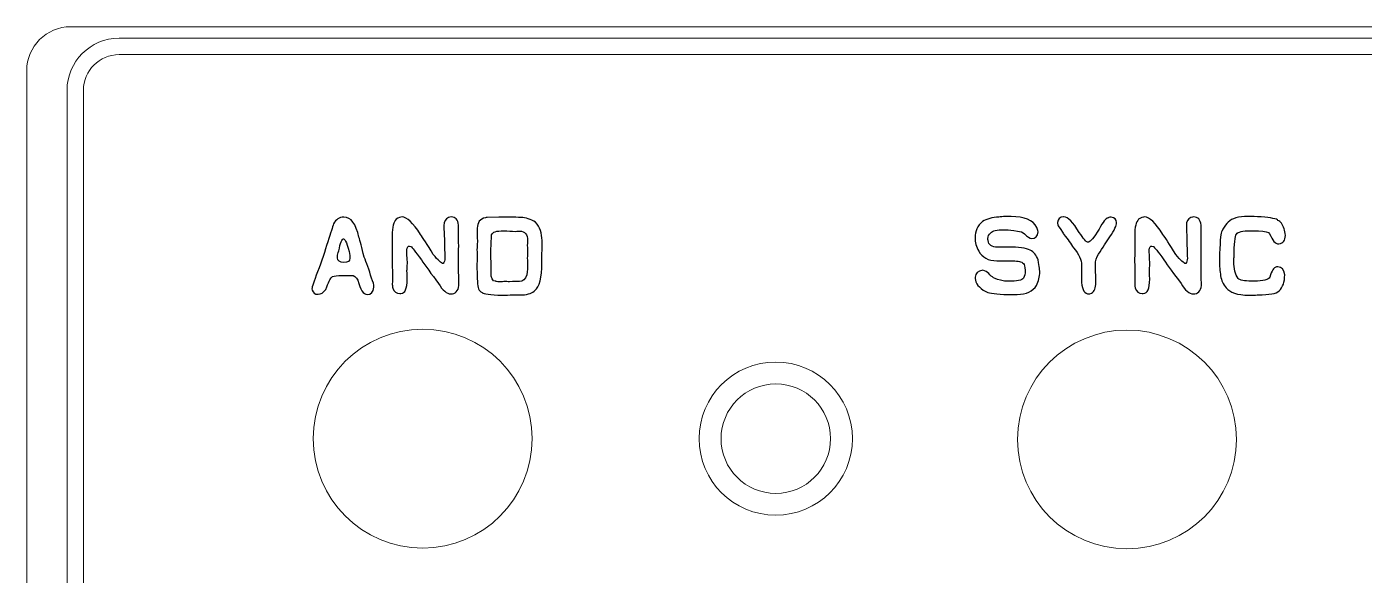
# Model space of a CAD drawing. Header units: centimetres. Extents: x -13.1 to 12.9, y -13 to 13.
# Drawn here: x -13.05 to -6.94, y 10.47 to 12.98 of the extents above; entities that cross this region are included whole.
import ezdxf

# ---------------------------------------------------------------- set-up
doc = ezdxf.new("R2010")
doc.units = ezdxf.units.CM
doc.header["$MEASUREMENT"] = 0
doc.layers.add('Layer 1', color=7, linetype='Continuous')

msp = doc.modelspace()

# ---------------------------------------------------------------- linework, layer by layer
at = {"layer": 'Layer 1', "color": 114, "lineweight": 20}
msp.add_ellipse((-9.62854, 11.09713), major_axis=(0, 0.35), ratio=1, dxfattribs=at)
at = {"layer": 'Layer 1', "color": 242, "lineweight": 20}
msp.add_ellipse((-9.62854, 11.09713), major_axis=(0, 0.25), ratio=1, dxfattribs=at)
at = {"layer": 'Layer 1', "color": 250, "lineweight": 9}
msp.add_open_spline([(-12.85, 12.98), (-12.85, 12.98), (12.75, 12.98), (12.75, 12.98), (12.75, 12.98), (12.86, 12.98), (12.95, 12.88999), (12.95, 12.78), (12.95, 12.78), (12.95, 12.78), (12.95, -12.82), (12.95, -12.82), (12.95, -12.82), (12.95, -12.93001), (12.86, -13.02), (12.75, -13.02), (12.75, -13.02), (12.75, -13.02), (-12.85, -13.02), (-12.85, -13.02), (-12.85, -13.02), (-12.96, -13.02), (-13.05, -12.93001), (-13.05, -12.82), (-13.05, -12.82), (-13.05, -12.82), (-13.05, 12.78), (-13.05, 12.78), (-13.05, 12.78), (-13.05, 12.88999), (-12.96, 12.98), (-12.85, 12.98)], degree=3, knots=[0, 0, 0, 0, 0.1111111, 0.1111111, 0.1111111, 0.1111111, 0.2222222, 0.2222222, 0.2222222, 0.2222222, 0.3333333, 0.3333333, 0.3333333, 0.3333333, 0.4444444, 0.4444444, 0.4444444, 0.4444444, 0.5555556, 0.5555556, 0.5555556, 0.5555556, 0.6666667, 0.6666667, 0.6666667, 0.6666667, 0.7777778, 0.7777778, 0.7777778, 0.7777778, 1, 1, 1, 1], dxfattribs=at)
at = {"layer": 'Layer 1', "color": 177, "lineweight": 9}
for points in [[(-12.6284, 12.92752), (-12.6284, 12.92752), (-6.6284, 12.92752), (-6.6284, 12.92752), (-6.6284, 12.92752), (-6.56306, 12.92752), (-6.50366, 12.9008), (-6.46064, 12.85778), (-6.46064, 12.85778), (-6.41762, 12.81476), (-6.3909, 12.75536), (-6.3909, 12.69002), (-6.3909, 12.69002), (-6.3909, 12.69002), (-6.3909, 6.89002), (-6.3909, 6.89002), (-6.3909, 6.89002), (-6.3909, 6.82468), (-6.41762, 6.76528), (-6.46064, 6.72226), (-6.46064, 6.72226), (-6.50366, 6.67924), (-6.56306, 6.65252), (-6.6284, 6.65252), (-6.6284, 6.65252), (-6.6284, 6.65252), (-12.8659, 6.65252), (-12.8659, 6.65252), (-12.8659, 6.65252), (-12.8659, 6.65252), (-12.8659, 12.69002), (-12.8659, 12.69002), (-12.8659, 12.69002), (-12.8659, 12.75536), (-12.83918, 12.81476), (-12.79616, 12.85778), (-12.79616, 12.85778), (-12.75314, 12.9008), (-12.69374, 12.92752), (-12.6284, 12.92752)], [(-6.6284, 12.85252), (-6.6284, 12.85252), (-12.6284, 12.85252), (-12.6284, 12.85252), (-12.6284, 12.85252), (-12.67305, 12.85252), (-12.71368, 12.83422), (-12.74314, 12.80476), (-12.74314, 12.80476), (-12.7726, 12.7753), (-12.7909, 12.73467), (-12.7909, 12.69002), (-12.7909, 12.69002), (-12.7909, 12.69002), (-12.7909, 6.72752), (-12.7909, 6.72752), (-12.7909, 6.72752), (-12.7909, 6.72752), (-6.6284, 6.72752), (-6.6284, 6.72752), (-6.6284, 6.72752), (-6.58375, 6.72752), (-6.54312, 6.74582), (-6.51366, 6.77528), (-6.51366, 6.77528), (-6.4842, 6.80474), (-6.4659, 6.84537), (-6.4659, 6.89002), (-6.4659, 6.89002), (-6.4659, 6.89002), (-6.4659, 12.69002), (-6.4659, 12.69002), (-6.4659, 12.69002), (-6.4659, 12.73467), (-6.4842, 12.7753), (-6.51366, 12.80476), (-6.51366, 12.80476), (-6.54312, 12.83422), (-6.58375, 12.85252), (-6.6284, 12.85252)]]:
    msp.add_open_spline(points, degree=3, knots=[0, 0, 0, 0, 0.0909091, 0.0909091, 0.0909091, 0.0909091, 0.1818182, 0.1818182, 0.1818182, 0.1818182, 0.2727273, 0.2727273, 0.2727273, 0.2727273, 0.3636364, 0.3636364, 0.3636364, 0.3636364, 0.4545455, 0.4545455, 0.4545455, 0.4545455, 0.5454545, 0.5454545, 0.5454545, 0.5454545, 0.6363636, 0.6363636, 0.6363636, 0.6363636, 0.7272727, 0.7272727, 0.7272727, 0.7272727, 0.8181818, 0.8181818, 0.8181818, 0.8181818, 1, 1, 1, 1], dxfattribs=at)
at = {"layer": 'Layer 1', "color": 177}
for points, knots in [([(-11.60273, 12.1098), (-11.60273, 12.1098), (-11.6016, 12.1098), (-11.6016, 12.1098), (-11.6016, 12.1098), (-11.56868, 12.1098), (-11.54582, 12.07922), (-11.53302, 12.01808), (-11.53302, 12.01808), (-11.5271, 12.00171), (-11.5191, 11.97151), (-11.50903, 11.92739), (-11.50903, 11.92739), (-11.49765, 11.90199), (-11.48627, 11.86982), (-11.47507, 11.83068), (-11.47507, 11.83068), (-11.46774, 11.81394), (-11.46407, 11.8003), (-11.46407, 11.78986), (-11.46407, 11.78986), (-11.4668, 11.76728), (-11.47677, 11.75599), (-11.49389, 11.75599), (-11.49389, 11.75599), (-11.51242, 11.75599), (-11.5271, 11.77791), (-11.53791, 11.82184), (-11.53791, 11.82184), (-11.54441, 11.83633), (-11.55494, 11.84357), (-11.56962, 11.84357), (-11.56962, 11.84357), (-11.62879, 11.84357), (-11.65842, 11.84028), (-11.65842, 11.8337), (-11.65842, 11.8337), (-11.6635, 11.82965), (-11.67215, 11.8114), (-11.68429, 11.77885), (-11.68429, 11.77885), (-11.69473, 11.76436), (-11.70602, 11.75703), (-11.71816, 11.75703), (-11.71816, 11.75703), (-11.71816, 11.75703), (-11.72013, 11.75703), (-11.72013, 11.75703), (-11.72013, 11.75703), (-11.73368, 11.75703), (-11.74233, 11.76333), (-11.746, 11.77584), (-11.746, 11.77584), (-11.746, 11.77584), (-11.74713, 11.78186), (-11.74713, 11.78186), (-11.74713, 11.78186), (-11.74713, 11.78958), (-11.73848, 11.81554), (-11.72126, 11.85956), (-11.72126, 11.85956), (-11.70263, 11.90792), (-11.68739, 11.95373), (-11.67545, 11.9971), (-11.67545, 11.9971), (-11.6619, 12.03755), (-11.65287, 12.06483), (-11.64845, 12.07894), (-11.64845, 12.07894), (-11.63725, 12.09954), (-11.62201, 12.1098), (-11.60273, 12.1098)], [0, 0, 0, 0, 0.0526316, 0.0526316, 0.0526316, 0.0526316, 0.1052632, 0.1052632, 0.1052632, 0.1052632, 0.1578947, 0.1578947, 0.1578947, 0.1578947, 0.2105263, 0.2105263, 0.2105263, 0.2105263, 0.2631579, 0.2631579, 0.2631579, 0.2631579, 0.3157895, 0.3157895, 0.3157895, 0.3157895, 0.3684211, 0.3684211, 0.3684211, 0.3684211, 0.4210526, 0.4210526, 0.4210526, 0.4210526, 0.4736842, 0.4736842, 0.4736842, 0.4736842, 0.5263158, 0.5263158, 0.5263158, 0.5263158, 0.5789474, 0.5789474, 0.5789474, 0.5789474, 0.6315789, 0.6315789, 0.6315789, 0.6315789, 0.6842105, 0.6842105, 0.6842105, 0.6842105, 0.7368421, 0.7368421, 0.7368421, 0.7368421, 0.7894737, 0.7894737, 0.7894737, 0.7894737, 0.8421053, 0.8421053, 0.8421053, 0.8421053, 0.8947368, 0.8947368, 0.8947368, 0.8947368, 1, 1, 1, 1]), ([(-11.33519, 12.11064), (-11.31384, 12.11064), (-11.28599, 12.08411), (-11.25166, 12.03106), (-11.25166, 12.03106), (-11.24046, 12.01629), (-11.2209, 11.98571), (-11.19296, 11.93924), (-11.19296, 11.93924), (-11.17076, 11.91168), (-11.1558, 11.89785), (-11.14827, 11.89785), (-11.14827, 11.89785), (-11.14827, 11.89785), (-11.14724, 11.89785), (-11.14724, 11.89785), (-11.14724, 11.89785), (-11.14244, 11.90284), (-11.13999, 11.91093), (-11.13999, 11.92212), (-11.13999, 11.92212), (-11.13999, 11.93097), (-11.14084, 11.95185), (-11.14253, 11.98468), (-11.14253, 11.98468), (-11.14197, 11.99522), (-11.14169, 12.00293), (-11.14169, 12.00782), (-11.14169, 12.00782), (-11.14366, 12.03614), (-11.1447, 12.05335), (-11.1447, 12.05937), (-11.1447, 12.05937), (-11.1447, 12.05937), (-11.1447, 12.07151), (-11.1447, 12.07151), (-11.1447, 12.07151), (-11.1447, 12.08919), (-11.13764, 12.10161), (-11.12353, 12.10876), (-11.12353, 12.10876), (-11.11873, 12.10998), (-11.11469, 12.11064), (-11.1114, 12.11064), (-11.1114, 12.11064), (-11.09174, 12.11064), (-11.08045, 12.09822), (-11.07744, 12.07348), (-11.07744, 12.07348), (-11.07744, 12.07348), (-11.07744, 12.04206), (-11.07744, 12.04206), (-11.07744, 12.04206), (-11.07744, 12.02381), (-11.07725, 12.00227), (-11.07687, 11.97725), (-11.07687, 11.97725), (-11.07725, 11.95759), (-11.07744, 11.93924), (-11.07744, 11.92212), (-11.07744, 11.92212), (-11.07744, 11.92212), (-11.07744, 11.87283), (-11.07744, 11.87283), (-11.07744, 11.87283), (-11.07744, 11.86126), (-11.07678, 11.83595), (-11.07556, 11.79701), (-11.07556, 11.79701), (-11.07941, 11.77151), (-11.09202, 11.75872), (-11.11328, 11.75872), (-11.11328, 11.75872), (-11.13162, 11.75872), (-11.15025, 11.77452), (-11.16897, 11.80613), (-11.16897, 11.80613), (-11.20236, 11.85044), (-11.22861, 11.88666), (-11.24752, 11.91497), (-11.24752, 11.91497), (-11.27508, 11.95213), (-11.29089, 11.97236), (-11.29493, 11.97565), (-11.29493, 11.97565), (-11.29493, 11.97565), (-11.30208, 11.97753), (-11.30208, 11.97753), (-11.30208, 11.97753), (-11.30848, 11.97753), (-11.31252, 11.97189), (-11.31422, 11.9605), (-11.31422, 11.9605), (-11.31422, 11.9605), (-11.31422, 11.95853), (-11.31422, 11.95853), (-11.31422, 11.95853), (-11.31422, 11.9495), (-11.31318, 11.92993), (-11.31121, 11.89983), (-11.31121, 11.89983), (-11.31243, 11.88186), (-11.31309, 11.87048), (-11.31309, 11.86568), (-11.31309, 11.86568), (-11.31233, 11.84489), (-11.31205, 11.83144), (-11.31205, 11.82542), (-11.31205, 11.82542), (-11.31205, 11.78224), (-11.32174, 11.7607), (-11.34121, 11.7607), (-11.34121, 11.7607), (-11.34121, 11.7607), (-11.34648, 11.7607), (-11.34648, 11.7607), (-11.34648, 11.7607), (-11.36135, 11.7607), (-11.37188, 11.76869), (-11.37818, 11.78487), (-11.37818, 11.78487), (-11.37941, 11.79023), (-11.38007, 11.79597), (-11.38007, 11.80199), (-11.38007, 11.80199), (-11.38007, 11.80199), (-11.38007, 11.80312), (-11.38007, 11.80312), (-11.38007, 11.80312), (-11.38007, 11.82015), (-11.37997, 11.83783), (-11.37978, 11.85599), (-11.37978, 11.85599), (-11.37978, 11.87001), (-11.38016, 11.88638), (-11.38091, 11.90538), (-11.38091, 11.90538), (-11.38091, 11.90538), (-11.38007, 11.94997), (-11.38007, 11.94997), (-11.38007, 11.94997), (-11.38044, 11.99446), (-11.38063, 12.01977), (-11.38063, 12.02607), (-11.38063, 12.02607), (-11.38063, 12.06426), (-11.37461, 12.08882), (-11.36247, 12.09964), (-11.36247, 12.09964), (-11.35175, 12.10697), (-11.34272, 12.11064), (-11.33519, 12.11064)], [0, 0, 0, 0, 0.025641, 0.025641, 0.025641, 0.025641, 0.0512821, 0.0512821, 0.0512821, 0.0512821, 0.0769231, 0.0769231, 0.0769231, 0.0769231, 0.1025641, 0.1025641, 0.1025641, 0.1025641, 0.1282051, 0.1282051, 0.1282051, 0.1282051, 0.1538462, 0.1538462, 0.1538462, 0.1538462, 0.1794872, 0.1794872, 0.1794872, 0.1794872, 0.2051282, 0.2051282, 0.2051282, 0.2051282, 0.2307692, 0.2307692, 0.2307692, 0.2307692, 0.2564103, 0.2564103, 0.2564103, 0.2564103, 0.2820513, 0.2820513, 0.2820513, 0.2820513, 0.3076923, 0.3076923, 0.3076923, 0.3076923, 0.3333333, 0.3333333, 0.3333333, 0.3333333, 0.3589744, 0.3589744, 0.3589744, 0.3589744, 0.3846154, 0.3846154, 0.3846154, 0.3846154, 0.4102564, 0.4102564, 0.4102564, 0.4102564, 0.4358974, 0.4358974, 0.4358974, 0.4358974, 0.4615385, 0.4615385, 0.4615385, 0.4615385, 0.4871795, 0.4871795, 0.4871795, 0.4871795, 0.5128205, 0.5128205, 0.5128205, 0.5128205, 0.5384615, 0.5384615, 0.5384615, 0.5384615, 0.5641026, 0.5641026, 0.5641026, 0.5641026, 0.5897436, 0.5897436, 0.5897436, 0.5897436, 0.6153846, 0.6153846, 0.6153846, 0.6153846, 0.6410256, 0.6410256, 0.6410256, 0.6410256, 0.6666667, 0.6666667, 0.6666667, 0.6666667, 0.6923077, 0.6923077, 0.6923077, 0.6923077, 0.7179487, 0.7179487, 0.7179487, 0.7179487, 0.7435897, 0.7435897, 0.7435897, 0.7435897, 0.7692308, 0.7692308, 0.7692308, 0.7692308, 0.7948718, 0.7948718, 0.7948718, 0.7948718, 0.8205128, 0.8205128, 0.8205128, 0.8205128, 0.8461538, 0.8461538, 0.8461538, 0.8461538, 0.8717949, 0.8717949, 0.8717949, 0.8717949, 0.8974359, 0.8974359, 0.8974359, 0.8974359, 0.9230769, 0.9230769, 0.9230769, 0.9230769, 0.9487179, 0.9487179, 0.9487179, 0.9487179, 1, 1, 1, 1]), ([(-10.79249, 12.10791), (-10.77067, 12.10791), (-10.74847, 12.10086), (-10.72608, 12.08665), (-10.72608, 12.08665), (-10.70604, 12.06389), (-10.69607, 12.03576), (-10.69607, 12.00237), (-10.69607, 12.00237), (-10.69607, 12.00237), (-10.69607, 12.00124), (-10.69607, 12.00124), (-10.69607, 12.00124), (-10.69607, 11.99174), (-10.69626, 11.97132), (-10.69663, 11.94009), (-10.69663, 11.94009), (-10.69663, 11.93238), (-10.69682, 11.9193), (-10.6972, 11.90096), (-10.6972, 11.90096), (-10.6972, 11.83219), (-10.70755, 11.79033), (-10.72834, 11.77528), (-10.72834, 11.77528), (-10.73915, 11.76333), (-10.75863, 11.75627), (-10.78675, 11.75402), (-10.78675, 11.75402), (-10.78675, 11.75402), (-10.81074, 11.75402), (-10.81074, 11.75402), (-10.81074, 11.75402), (-10.82316, 11.75402), (-10.85232, 11.75373), (-10.89804, 11.75317), (-10.89804, 11.75317), (-10.94621, 11.75674), (-10.97029, 11.76079), (-10.97029, 11.76531), (-10.97029, 11.76531), (-10.9844, 11.77048), (-10.99145, 11.78685), (-10.99145, 11.81441), (-10.99145, 11.81441), (-10.99277, 11.83736), (-10.99343, 11.85646), (-10.99343, 11.8717), (-10.99343, 11.8717), (-10.99343, 11.8717), (-10.99343, 11.88083), (-10.99343, 11.88083), (-10.99343, 11.88083), (-10.99343, 11.89992), (-10.99305, 11.92005), (-10.9923, 11.94122), (-10.9923, 11.94122), (-10.99305, 11.94893), (-10.99343, 11.95627), (-10.99343, 11.96323), (-10.99343, 11.96323), (-10.99343, 11.96502), (-10.99277, 11.97706), (-10.99145, 11.99936), (-10.99145, 11.99936), (-10.99202, 12.02137), (-10.9923, 12.04112), (-10.9923, 12.05862), (-10.9923, 12.05862), (-10.9923, 12.08524), (-10.97988, 12.10133), (-10.95514, 12.10679), (-10.95514, 12.10679), (-10.9527, 12.10754), (-10.94978, 12.10791), (-10.9463, 12.10791), (-10.9463, 12.10791), (-10.9463, 12.10791), (-10.89287, 12.10951), (-10.89287, 12.10951), (-10.89287, 12.10951), (-10.88694, 12.10989), (-10.87932, 12.11008), (-10.86991, 12.11008), (-10.86991, 12.11008), (-10.85101, 12.11008), (-10.82523, 12.10942), (-10.79249, 12.10791)], [0, 0, 0, 0, 0.0434783, 0.0434783, 0.0434783, 0.0434783, 0.0869565, 0.0869565, 0.0869565, 0.0869565, 0.1304348, 0.1304348, 0.1304348, 0.1304348, 0.173913, 0.173913, 0.173913, 0.173913, 0.2173913, 0.2173913, 0.2173913, 0.2173913, 0.2608696, 0.2608696, 0.2608696, 0.2608696, 0.3043478, 0.3043478, 0.3043478, 0.3043478, 0.3478261, 0.3478261, 0.3478261, 0.3478261, 0.3913043, 0.3913043, 0.3913043, 0.3913043, 0.4347826, 0.4347826, 0.4347826, 0.4347826, 0.4782609, 0.4782609, 0.4782609, 0.4782609, 0.5217391, 0.5217391, 0.5217391, 0.5217391, 0.5652174, 0.5652174, 0.5652174, 0.5652174, 0.6086957, 0.6086957, 0.6086957, 0.6086957, 0.6521739, 0.6521739, 0.6521739, 0.6521739, 0.6956522, 0.6956522, 0.6956522, 0.6956522, 0.7391304, 0.7391304, 0.7391304, 0.7391304, 0.7826087, 0.7826087, 0.7826087, 0.7826087, 0.826087, 0.826087, 0.826087, 0.826087, 0.8695652, 0.8695652, 0.8695652, 0.8695652, 0.9130435, 0.9130435, 0.9130435, 0.9130435, 1, 1, 1, 1]), ([(-8.5808, 12.11205), (-8.5808, 12.11205), (-8.5538, 12.11205), (-8.5538, 12.11205), (-8.5538, 12.11205), (-8.49246, 12.11205), (-8.45324, 12.09568), (-8.43612, 12.06295), (-8.43612, 12.06295), (-8.43339, 12.0573), (-8.43132, 12.05034), (-8.43, 12.04206), (-8.43, 12.04206), (-8.43282, 12.02221), (-8.44279, 12.01224), (-8.4601, 12.01224), (-8.4601, 12.01224), (-8.46838, 12.01224), (-8.47929, 12.01949), (-8.49284, 12.03407), (-8.49284, 12.03407), (-8.50027, 12.04046), (-8.5109, 12.04451), (-8.52482, 12.0462), (-8.52482, 12.0462), (-8.54834, 12.05025), (-8.56565, 12.05222), (-8.57666, 12.05222), (-8.57666, 12.05222), (-8.57666, 12.05222), (-8.58663, 12.05222), (-8.58663, 12.05222), (-8.58663, 12.05222), (-8.6189, 12.05222), (-8.63893, 12.04724), (-8.64665, 12.03736), (-8.64665, 12.03736), (-8.6553, 12.0304), (-8.65963, 12.02193), (-8.65963, 12.01196), (-8.65963, 12.01196), (-8.65963, 12.00923), (-8.65925, 12.00632), (-8.6585, 12.00321), (-8.6585, 12.00321), (-8.65671, 11.98261), (-8.64213, 11.97236), (-8.61495, 11.97236), (-8.61495, 11.97236), (-8.61495, 11.97236), (-8.58164, 11.97236), (-8.58164, 11.97236), (-8.58164, 11.97236), (-8.57628, 11.97245), (-8.5712, 11.97254), (-8.56622, 11.97254), (-8.56622, 11.97254), (-8.51956, 11.97254), (-8.48616, 11.96794), (-8.46612, 11.95853), (-8.46612, 11.95853), (-8.45032, 11.951), (-8.43847, 11.93614), (-8.43056, 11.91384), (-8.43056, 11.91384), (-8.4269, 11.89842), (-8.42473, 11.88609), (-8.42398, 11.87669), (-8.42398, 11.87669), (-8.42323, 11.87076), (-8.42285, 11.86502), (-8.42285, 11.85928), (-8.42285, 11.85928), (-8.42285, 11.83802), (-8.42774, 11.81751), (-8.43753, 11.79785), (-8.43753, 11.79785), (-8.4538, 11.77048), (-8.48334, 11.75674), (-8.52595, 11.75674), (-8.52595, 11.75674), (-8.53658, 11.7559), (-8.54881, 11.75543), (-8.56264, 11.75543), (-8.56264, 11.75543), (-8.57017, 11.75543), (-8.57816, 11.75562), (-8.58663, 11.75599), (-8.58663, 11.75599), (-8.63385, 11.75928), (-8.66151, 11.76389), (-8.66951, 11.76973), (-8.66951, 11.76973), (-8.7013, 11.78722), (-8.7172, 11.80726), (-8.7172, 11.82984), (-8.7172, 11.82984), (-8.7172, 11.82984), (-8.7172, 11.83558), (-8.7172, 11.83558), (-8.7172, 11.83558), (-8.7172, 11.8542), (-8.70591, 11.86446), (-8.68334, 11.86653), (-8.68334, 11.86653), (-8.67176, 11.86464), (-8.66245, 11.85966), (-8.65549, 11.85147), (-8.65549, 11.85147), (-8.64853, 11.84329), (-8.64119, 11.83689), (-8.63357, 11.83228), (-8.63357, 11.83228), (-8.62595, 11.82767), (-8.6094, 11.8225), (-8.58381, 11.81657), (-8.58381, 11.81657), (-8.57835, 11.81639), (-8.57308, 11.81629), (-8.5681, 11.81629), (-8.5681, 11.81629), (-8.52661, 11.81629), (-8.503, 11.82109), (-8.49726, 11.83068), (-8.49726, 11.83068), (-8.49162, 11.84037), (-8.4888, 11.85129), (-8.4888, 11.86342), (-8.4888, 11.86342), (-8.4888, 11.86342), (-8.4888, 11.86653), (-8.4888, 11.86653), (-8.4888, 11.86653), (-8.49021, 11.88261), (-8.49303, 11.89305), (-8.49726, 11.89766), (-8.49726, 11.89766), (-8.50149, 11.90218), (-8.5077, 11.90528), (-8.51579, 11.90669), (-8.51579, 11.90669), (-8.52238, 11.90801), (-8.53291, 11.90933), (-8.5475, 11.91055), (-8.5475, 11.91055), (-8.5475, 11.91055), (-8.55954, 11.91055), (-8.55954, 11.91055), (-8.55954, 11.91055), (-8.55954, 11.91055), (-8.60149, 11.90999), (-8.60149, 11.90999), (-8.60149, 11.90999), (-8.60149, 11.90999), (-8.61852, 11.91055), (-8.61852, 11.91055), (-8.61852, 11.91055), (-8.65822, 11.91055), (-8.68578, 11.92523), (-8.70121, 11.95439), (-8.70121, 11.95439), (-8.71259, 11.97518), (-8.71833, 11.9955), (-8.71833, 12.01535), (-8.71833, 12.01535), (-8.71833, 12.01535), (-8.71833, 12.0161), (-8.71833, 12.0161), (-8.71833, 12.0161), (-8.71833, 12.04517), (-8.70695, 12.06963), (-8.68418, 12.08948), (-8.68418, 12.08948), (-8.66509, 12.10161), (-8.64025, 12.10838), (-8.60977, 12.1098), (-8.60977, 12.1098), (-8.60074, 12.1113), (-8.59105, 12.11205), (-8.5808, 12.11205)], [0, 0, 0, 0, 0.0217391, 0.0217391, 0.0217391, 0.0217391, 0.0434783, 0.0434783, 0.0434783, 0.0434783, 0.0652174, 0.0652174, 0.0652174, 0.0652174, 0.0869565, 0.0869565, 0.0869565, 0.0869565, 0.1086957, 0.1086957, 0.1086957, 0.1086957, 0.1304348, 0.1304348, 0.1304348, 0.1304348, 0.1521739, 0.1521739, 0.1521739, 0.1521739, 0.173913, 0.173913, 0.173913, 0.173913, 0.1956522, 0.1956522, 0.1956522, 0.1956522, 0.2173913, 0.2173913, 0.2173913, 0.2173913, 0.2391304, 0.2391304, 0.2391304, 0.2391304, 0.2608696, 0.2608696, 0.2608696, 0.2608696, 0.2826087, 0.2826087, 0.2826087, 0.2826087, 0.3043478, 0.3043478, 0.3043478, 0.3043478, 0.326087, 0.326087, 0.326087, 0.326087, 0.3478261, 0.3478261, 0.3478261, 0.3478261, 0.3695652, 0.3695652, 0.3695652, 0.3695652, 0.3913043, 0.3913043, 0.3913043, 0.3913043, 0.4130435, 0.4130435, 0.4130435, 0.4130435, 0.4347826, 0.4347826, 0.4347826, 0.4347826, 0.4565217, 0.4565217, 0.4565217, 0.4565217, 0.4782609, 0.4782609, 0.4782609, 0.4782609, 0.5, 0.5, 0.5, 0.5, 0.5217391, 0.5217391, 0.5217391, 0.5217391, 0.5434783, 0.5434783, 0.5434783, 0.5434783, 0.5652174, 0.5652174, 0.5652174, 0.5652174, 0.5869565, 0.5869565, 0.5869565, 0.5869565, 0.6086957, 0.6086957, 0.6086957, 0.6086957, 0.6304348, 0.6304348, 0.6304348, 0.6304348, 0.6521739, 0.6521739, 0.6521739, 0.6521739, 0.673913, 0.673913, 0.673913, 0.673913, 0.6956522, 0.6956522, 0.6956522, 0.6956522, 0.7173913, 0.7173913, 0.7173913, 0.7173913, 0.7391304, 0.7391304, 0.7391304, 0.7391304, 0.7608696, 0.7608696, 0.7608696, 0.7608696, 0.7826087, 0.7826087, 0.7826087, 0.7826087, 0.8043478, 0.8043478, 0.8043478, 0.8043478, 0.826087, 0.826087, 0.826087, 0.826087, 0.8478261, 0.8478261, 0.8478261, 0.8478261, 0.8695652, 0.8695652, 0.8695652, 0.8695652, 0.8913043, 0.8913043, 0.8913043, 0.8913043, 0.9130435, 0.9130435, 0.9130435, 0.9130435, 0.9347826, 0.9347826, 0.9347826, 0.9347826, 0.9565217, 0.9565217, 0.9565217, 0.9565217, 1, 1, 1, 1]), ([(-8.31213, 12.11036), (-8.29444, 12.11036), (-8.2713, 12.08694), (-8.24261, 12.04009), (-8.24261, 12.04009), (-8.22351, 12.01055), (-8.21081, 11.99578), (-8.20432, 11.99578), (-8.20432, 11.99578), (-8.20432, 11.99578), (-8.20047, 11.99578), (-8.20047, 11.99578), (-8.20047, 11.99578), (-8.192, 11.99578), (-8.17582, 12.01535), (-8.15202, 12.05448), (-8.15202, 12.05448), (-8.1332, 12.08844), (-8.11985, 12.10547), (-8.11176, 12.10547), (-8.11176, 12.10547), (-8.11176, 12.10726), (-8.10639, 12.10867), (-8.09576, 12.10951), (-8.09576, 12.10951), (-8.07958, 12.10735), (-8.07149, 12.09917), (-8.07149, 12.08505), (-8.07149, 12.08505), (-8.07149, 12.08505), (-8.07149, 12.08393), (-8.07149, 12.08393), (-8.07149, 12.08393), (-8.07149, 12.07179), (-8.08165, 12.05053), (-8.10207, 12.01996), (-8.10207, 12.01996), (-8.11768, 11.99644), (-8.13518, 11.9701), (-8.15446, 11.94094), (-8.15446, 11.94094), (-8.16387, 11.92598), (-8.16848, 11.91008), (-8.16848, 11.89324), (-8.16848, 11.89324), (-8.16848, 11.8859), (-8.16782, 11.85966), (-8.16632, 11.81469), (-8.16632, 11.81469), (-8.16632, 11.81469), (-8.16632, 11.81055), (-8.16632, 11.81055), (-8.16632, 11.81055), (-8.16632, 11.78666), (-8.173, 11.77038), (-8.18645, 11.76173), (-8.18645, 11.76173), (-8.19228, 11.75975), (-8.19623, 11.75872), (-8.1983, 11.75872), (-8.1983, 11.75872), (-8.21759, 11.75872), (-8.22869, 11.77603), (-8.2316, 11.81055), (-8.2316, 11.81055), (-8.2316, 11.81601), (-8.23198, 11.82156), (-8.23273, 11.82711), (-8.23273, 11.82711), (-8.23198, 11.84273), (-8.2316, 11.85787), (-8.2316, 11.87255), (-8.2316, 11.87255), (-8.2316, 11.87255), (-8.2316, 11.88995), (-8.2316, 11.88995), (-8.2316, 11.88995), (-8.2316, 11.91413), (-8.24402, 11.94065), (-8.26886, 11.96925), (-8.26886, 11.96925), (-8.28005, 11.98675), (-8.29444, 12.00707), (-8.31213, 12.03021), (-8.31213, 12.03021), (-8.31213, 12.032), (-8.32078, 12.04517), (-8.33828, 12.06963), (-8.33828, 12.06963), (-8.34035, 12.07424), (-8.34167, 12.07932), (-8.34242, 12.08505), (-8.34242, 12.08505), (-8.33988, 12.10189), (-8.33047, 12.11036), (-8.31429, 12.11036), (-8.31429, 12.11036), (-8.31429, 12.11036), (-8.31213, 12.11036), (-8.31213, 12.11036)], [0, 0, 0, 0, 0.0384615, 0.0384615, 0.0384615, 0.0384615, 0.0769231, 0.0769231, 0.0769231, 0.0769231, 0.1153846, 0.1153846, 0.1153846, 0.1153846, 0.1538462, 0.1538462, 0.1538462, 0.1538462, 0.1923077, 0.1923077, 0.1923077, 0.1923077, 0.2307692, 0.2307692, 0.2307692, 0.2307692, 0.2692308, 0.2692308, 0.2692308, 0.2692308, 0.3076923, 0.3076923, 0.3076923, 0.3076923, 0.3461538, 0.3461538, 0.3461538, 0.3461538, 0.3846154, 0.3846154, 0.3846154, 0.3846154, 0.4230769, 0.4230769, 0.4230769, 0.4230769, 0.4615385, 0.4615385, 0.4615385, 0.4615385, 0.5, 0.5, 0.5, 0.5, 0.5384615, 0.5384615, 0.5384615, 0.5384615, 0.5769231, 0.5769231, 0.5769231, 0.5769231, 0.6153846, 0.6153846, 0.6153846, 0.6153846, 0.6538462, 0.6538462, 0.6538462, 0.6538462, 0.6923077, 0.6923077, 0.6923077, 0.6923077, 0.7307692, 0.7307692, 0.7307692, 0.7307692, 0.7692308, 0.7692308, 0.7692308, 0.7692308, 0.8076923, 0.8076923, 0.8076923, 0.8076923, 0.8461538, 0.8461538, 0.8461538, 0.8461538, 0.8846154, 0.8846154, 0.8846154, 0.8846154, 0.9230769, 0.9230769, 0.9230769, 0.9230769, 1, 1, 1, 1]), ([(-7.94365, 12.11064), (-7.9223, 12.11064), (-7.89445, 12.08411), (-7.86012, 12.03106), (-7.86012, 12.03106), (-7.84892, 12.01629), (-7.82936, 11.98571), (-7.80142, 11.93924), (-7.80142, 11.93924), (-7.77922, 11.91168), (-7.76426, 11.89785), (-7.75673, 11.89785), (-7.75673, 11.89785), (-7.75673, 11.89785), (-7.7557, 11.89785), (-7.7557, 11.89785), (-7.7557, 11.89785), (-7.7509, 11.90284), (-7.74845, 11.91093), (-7.74845, 11.92212), (-7.74845, 11.92212), (-7.74845, 11.93097), (-7.7493, 11.95185), (-7.75099, 11.98468), (-7.75099, 11.98468), (-7.75043, 11.99522), (-7.75015, 12.00293), (-7.75015, 12.00782), (-7.75015, 12.00782), (-7.75212, 12.03614), (-7.75316, 12.05335), (-7.75316, 12.05937), (-7.75316, 12.05937), (-7.75316, 12.05937), (-7.75316, 12.07151), (-7.75316, 12.07151), (-7.75316, 12.07151), (-7.75316, 12.08919), (-7.7461, 12.10161), (-7.73199, 12.10876), (-7.73199, 12.10876), (-7.72719, 12.10998), (-7.72315, 12.11064), (-7.71986, 12.11064), (-7.71986, 12.11064), (-7.7002, 12.11064), (-7.68891, 12.09822), (-7.6859, 12.07348), (-7.6859, 12.07348), (-7.6859, 12.07348), (-7.6859, 12.04206), (-7.6859, 12.04206), (-7.6859, 12.04206), (-7.6859, 12.02381), (-7.68571, 12.00227), (-7.68533, 11.97725), (-7.68533, 11.97725), (-7.68571, 11.95759), (-7.6859, 11.93924), (-7.6859, 11.92212), (-7.6859, 11.92212), (-7.6859, 11.92212), (-7.6859, 11.87283), (-7.6859, 11.87283), (-7.6859, 11.87283), (-7.6859, 11.86126), (-7.68524, 11.83595), (-7.68402, 11.79701), (-7.68402, 11.79701), (-7.68787, 11.77151), (-7.70048, 11.75872), (-7.72174, 11.75872), (-7.72174, 11.75872), (-7.74008, 11.75872), (-7.75871, 11.77452), (-7.77743, 11.80613), (-7.77743, 11.80613), (-7.81082, 11.85044), (-7.83707, 11.88666), (-7.85598, 11.91497), (-7.85598, 11.91497), (-7.88354, 11.95213), (-7.89935, 11.97236), (-7.90339, 11.97565), (-7.90339, 11.97565), (-7.90339, 11.97565), (-7.91054, 11.97753), (-7.91054, 11.97753), (-7.91054, 11.97753), (-7.91694, 11.97753), (-7.92098, 11.97189), (-7.92268, 11.9605), (-7.92268, 11.9605), (-7.92268, 11.9605), (-7.92268, 11.95853), (-7.92268, 11.95853), (-7.92268, 11.95853), (-7.92268, 11.9495), (-7.92164, 11.92993), (-7.91967, 11.89983), (-7.91967, 11.89983), (-7.92089, 11.88186), (-7.92155, 11.87048), (-7.92155, 11.86568), (-7.92155, 11.86568), (-7.92079, 11.84489), (-7.92051, 11.83144), (-7.92051, 11.82542), (-7.92051, 11.82542), (-7.92051, 11.78224), (-7.9302, 11.7607), (-7.94967, 11.7607), (-7.94967, 11.7607), (-7.94967, 11.7607), (-7.95494, 11.7607), (-7.95494, 11.7607), (-7.95494, 11.7607), (-7.96981, 11.7607), (-7.98034, 11.76869), (-7.98664, 11.78487), (-7.98664, 11.78487), (-7.98787, 11.79023), (-7.98853, 11.79597), (-7.98853, 11.80199), (-7.98853, 11.80199), (-7.98853, 11.80199), (-7.98853, 11.80312), (-7.98853, 11.80312), (-7.98853, 11.80312), (-7.98853, 11.82015), (-7.98843, 11.83783), (-7.98824, 11.85599), (-7.98824, 11.85599), (-7.98824, 11.87001), (-7.98862, 11.88638), (-7.98937, 11.90538), (-7.98937, 11.90538), (-7.98937, 11.90538), (-7.98853, 11.94997), (-7.98853, 11.94997), (-7.98853, 11.94997), (-7.9889, 11.99446), (-7.98909, 12.01977), (-7.98909, 12.02607), (-7.98909, 12.02607), (-7.98909, 12.06426), (-7.98307, 12.08882), (-7.97093, 12.09964), (-7.97093, 12.09964), (-7.96021, 12.10697), (-7.95118, 12.11064), (-7.94365, 12.11064)], [0, 0, 0, 0, 0.025641, 0.025641, 0.025641, 0.025641, 0.0512821, 0.0512821, 0.0512821, 0.0512821, 0.0769231, 0.0769231, 0.0769231, 0.0769231, 0.1025641, 0.1025641, 0.1025641, 0.1025641, 0.1282051, 0.1282051, 0.1282051, 0.1282051, 0.1538462, 0.1538462, 0.1538462, 0.1538462, 0.1794872, 0.1794872, 0.1794872, 0.1794872, 0.2051282, 0.2051282, 0.2051282, 0.2051282, 0.2307692, 0.2307692, 0.2307692, 0.2307692, 0.2564103, 0.2564103, 0.2564103, 0.2564103, 0.2820513, 0.2820513, 0.2820513, 0.2820513, 0.3076923, 0.3076923, 0.3076923, 0.3076923, 0.3333333, 0.3333333, 0.3333333, 0.3333333, 0.3589744, 0.3589744, 0.3589744, 0.3589744, 0.3846154, 0.3846154, 0.3846154, 0.3846154, 0.4102564, 0.4102564, 0.4102564, 0.4102564, 0.4358974, 0.4358974, 0.4358974, 0.4358974, 0.4615385, 0.4615385, 0.4615385, 0.4615385, 0.4871795, 0.4871795, 0.4871795, 0.4871795, 0.5128205, 0.5128205, 0.5128205, 0.5128205, 0.5384615, 0.5384615, 0.5384615, 0.5384615, 0.5641026, 0.5641026, 0.5641026, 0.5641026, 0.5897436, 0.5897436, 0.5897436, 0.5897436, 0.6153846, 0.6153846, 0.6153846, 0.6153846, 0.6410256, 0.6410256, 0.6410256, 0.6410256, 0.6666667, 0.6666667, 0.6666667, 0.6666667, 0.6923077, 0.6923077, 0.6923077, 0.6923077, 0.7179487, 0.7179487, 0.7179487, 0.7179487, 0.7435897, 0.7435897, 0.7435897, 0.7435897, 0.7692308, 0.7692308, 0.7692308, 0.7692308, 0.7948718, 0.7948718, 0.7948718, 0.7948718, 0.8205128, 0.8205128, 0.8205128, 0.8205128, 0.8461538, 0.8461538, 0.8461538, 0.8461538, 0.8717949, 0.8717949, 0.8717949, 0.8717949, 0.8974359, 0.8974359, 0.8974359, 0.8974359, 0.9230769, 0.9230769, 0.9230769, 0.9230769, 0.9487179, 0.9487179, 0.9487179, 0.9487179, 1, 1, 1, 1]), ([(-7.41168, 12.11064), (-7.36502, 12.10716), (-7.33934, 12.10189), (-7.33454, 12.09493), (-7.33454, 12.09493), (-7.32372, 12.09032), (-7.31403, 12.07725), (-7.30566, 12.05552), (-7.30566, 12.05552), (-7.30359, 12.04799), (-7.3019, 12.03802), (-7.30067, 12.02551), (-7.30067, 12.02551), (-7.30067, 12.00396), (-7.31064, 11.99136), (-7.33068, 11.9875), (-7.33068, 11.9875), (-7.3463, 11.9875), (-7.36031, 12.00284), (-7.37254, 12.0335), (-7.37254, 12.0335), (-7.37696, 12.04216), (-7.39409, 12.04649), (-7.42381, 12.04649), (-7.42381, 12.04649), (-7.42588, 12.04714), (-7.43886, 12.04752), (-7.46276, 12.04752), (-7.46276, 12.04752), (-7.49578, 12.04752), (-7.51619, 12.04253), (-7.5239, 12.03237), (-7.5239, 12.03237), (-7.53124, 12.02287), (-7.53491, 11.98788), (-7.53491, 11.92739), (-7.53491, 11.92739), (-7.53548, 11.92739), (-7.53576, 11.92071), (-7.53576, 11.90726), (-7.53576, 11.90726), (-7.53576, 11.87452), (-7.52936, 11.84856), (-7.51676, 11.82927), (-7.51676, 11.82927), (-7.50885, 11.82118), (-7.48882, 11.81714), (-7.45664, 11.81714), (-7.45664, 11.81714), (-7.45664, 11.81714), (-7.44366, 11.81714), (-7.44366, 11.81714), (-7.44366, 11.81714), (-7.40161, 11.81714), (-7.37762, 11.82325), (-7.37179, 11.83539), (-7.37179, 11.83539), (-7.36295, 11.8653), (-7.35354, 11.88026), (-7.34366, 11.88026), (-7.34366, 11.88026), (-7.34366, 11.88158), (-7.34065, 11.88224), (-7.33454, 11.88224), (-7.33454, 11.88224), (-7.31676, 11.88224), (-7.30641, 11.87029), (-7.30368, 11.84639), (-7.30368, 11.84639), (-7.30368, 11.84639), (-7.30368, 11.84527), (-7.30368, 11.84527), (-7.30368, 11.84527), (-7.30368, 11.81422), (-7.31206, 11.78986), (-7.3288, 11.77227), (-7.3288, 11.77227), (-7.34178, 11.76032), (-7.37414, 11.7543), (-7.42579, 11.7543), (-7.42579, 11.7543), (-7.42729, 11.75355), (-7.44122, 11.75317), (-7.46765, 11.75317), (-7.46765, 11.75317), (-7.52005, 11.75317), (-7.55438, 11.76455), (-7.57075, 11.78713), (-7.57075, 11.78713), (-7.58486, 11.80275), (-7.59342, 11.82071), (-7.59634, 11.84113), (-7.59634, 11.84113), (-7.60001, 11.86314), (-7.60189, 11.88656), (-7.60189, 11.9114), (-7.60189, 11.9114), (-7.60189, 11.9114), (-7.60189, 11.94225), (-7.60189, 11.94225), (-7.60189, 11.94225), (-7.59841, 12.0097), (-7.59474, 12.04338), (-7.59088, 12.04338), (-7.59088, 12.04338), (-7.57875, 12.0732), (-7.56106, 12.09286), (-7.53792, 12.10236), (-7.53792, 12.10236), (-7.52381, 12.10848), (-7.50678, 12.11196), (-7.48693, 12.1129), (-7.48693, 12.1129), (-7.48693, 12.1129), (-7.46963, 12.1129), (-7.46963, 12.1129), (-7.46963, 12.1129), (-7.45307, 12.1129), (-7.43378, 12.11215), (-7.41168, 12.11064)], [0, 0, 0, 0, 0.0322581, 0.0322581, 0.0322581, 0.0322581, 0.0645161, 0.0645161, 0.0645161, 0.0645161, 0.0967742, 0.0967742, 0.0967742, 0.0967742, 0.1290323, 0.1290323, 0.1290323, 0.1290323, 0.1612903, 0.1612903, 0.1612903, 0.1612903, 0.1935484, 0.1935484, 0.1935484, 0.1935484, 0.2258065, 0.2258065, 0.2258065, 0.2258065, 0.2580645, 0.2580645, 0.2580645, 0.2580645, 0.2903226, 0.2903226, 0.2903226, 0.2903226, 0.3225806, 0.3225806, 0.3225806, 0.3225806, 0.3548387, 0.3548387, 0.3548387, 0.3548387, 0.3870968, 0.3870968, 0.3870968, 0.3870968, 0.4193548, 0.4193548, 0.4193548, 0.4193548, 0.4516129, 0.4516129, 0.4516129, 0.4516129, 0.483871, 0.483871, 0.483871, 0.483871, 0.516129, 0.516129, 0.516129, 0.516129, 0.5483871, 0.5483871, 0.5483871, 0.5483871, 0.5806452, 0.5806452, 0.5806452, 0.5806452, 0.6129032, 0.6129032, 0.6129032, 0.6129032, 0.6451613, 0.6451613, 0.6451613, 0.6451613, 0.6774194, 0.6774194, 0.6774194, 0.6774194, 0.7096774, 0.7096774, 0.7096774, 0.7096774, 0.7419355, 0.7419355, 0.7419355, 0.7419355, 0.7741935, 0.7741935, 0.7741935, 0.7741935, 0.8064516, 0.8064516, 0.8064516, 0.8064516, 0.8387097, 0.8387097, 0.8387097, 0.8387097, 0.8709677, 0.8709677, 0.8709677, 0.8709677, 0.9032258, 0.9032258, 0.9032258, 0.9032258, 0.9354839, 0.9354839, 0.9354839, 0.9354839, 1, 1, 1, 1]), ([(-10.93003, 11.95608), (-10.92946, 11.93238), (-10.92918, 11.91055), (-10.92918, 11.8907), (-10.92918, 11.8907), (-10.92918, 11.8907), (-10.92918, 11.85881), (-10.92918, 11.85881), (-10.92918, 11.85881), (-10.92918, 11.83068), (-10.92212, 11.81657), (-10.90801, 11.81657), (-10.90801, 11.81657), (-10.90801, 11.81516), (-10.90237, 11.81441), (-10.89117, 11.81441), (-10.89117, 11.81441), (-10.88092, 11.81441), (-10.8718, 11.81479), (-10.86389, 11.81554), (-10.86389, 11.81554), (-10.85345, 11.81479), (-10.84724, 11.81441), (-10.84546, 11.81441), (-10.84546, 11.81441), (-10.82467, 11.81516), (-10.80943, 11.81554), (-10.79964, 11.81554), (-10.79964, 11.81554), (-10.78365, 11.81554), (-10.77227, 11.82551), (-10.76549, 11.84555), (-10.76549, 11.84555), (-10.76352, 11.86464), (-10.76248, 11.88073), (-10.76248, 11.89381), (-10.76248, 11.89381), (-10.76248, 11.90114), (-10.76286, 11.91046), (-10.76361, 11.92184), (-10.76361, 11.92184), (-10.76286, 11.93605), (-10.76248, 11.94573), (-10.76248, 11.9511), (-10.76248, 11.9511), (-10.76324, 11.96869), (-10.76361, 11.97913), (-10.76361, 11.98223), (-10.76361, 11.98223), (-10.76286, 11.99127), (-10.76248, 11.99794), (-10.76248, 12.00237), (-10.76248, 12.00237), (-10.76248, 12.03115), (-10.77453, 12.04564), (-10.79861, 12.04564), (-10.79861, 12.04564), (-10.80284, 12.04564), (-10.80933, 12.04526), (-10.81817, 12.04451), (-10.81817, 12.04451), (-10.83501, 12.04583), (-10.85223, 12.04649), (-10.86973, 12.04649), (-10.86973, 12.04649), (-10.86973, 12.04649), (-10.88318, 12.04649), (-10.88318, 12.04649), (-10.88318, 12.04649), (-10.91243, 12.04649), (-10.92702, 12.03849), (-10.92702, 12.0225), (-10.92702, 12.0225), (-10.92702, 12.0225), (-10.93003, 11.95608), (-10.93003, 11.95608)], [0, 0, 0, 0, 0.05, 0.05, 0.05, 0.05, 0.1, 0.1, 0.1, 0.1, 0.15, 0.15, 0.15, 0.15, 0.2, 0.2, 0.2, 0.2, 0.25, 0.25, 0.25, 0.25, 0.3, 0.3, 0.3, 0.3, 0.35, 0.35, 0.35, 0.35, 0.4, 0.4, 0.4, 0.4, 0.45, 0.45, 0.45, 0.45, 0.5, 0.5, 0.5, 0.5, 0.55, 0.55, 0.55, 0.55, 0.6, 0.6, 0.6, 0.6, 0.65, 0.65, 0.65, 0.65, 0.7, 0.7, 0.7, 0.7, 0.75, 0.75, 0.75, 0.75, 0.8, 0.8, 0.8, 0.8, 0.85, 0.85, 0.85, 0.85, 0.9, 0.9, 0.9, 0.9, 1, 1, 1, 1]), ([(-11.63058, 11.92824), (-11.63058, 11.92824), (-11.63058, 11.92325), (-11.63058, 11.92325), (-11.63058, 11.92325), (-11.63058, 11.90952), (-11.62089, 11.90256), (-11.6016, 11.90256), (-11.6016, 11.90256), (-11.58307, 11.90256), (-11.57376, 11.90895), (-11.57376, 11.92156), (-11.57376, 11.92156), (-11.57376, 11.92156), (-11.57376, 11.93482), (-11.57376, 11.93482), (-11.57376, 11.93482), (-11.58495, 11.98534), (-11.59492, 12.01064), (-11.60358, 12.01064), (-11.60358, 12.01064), (-11.60979, 12.01064), (-11.61693, 11.99211), (-11.62502, 11.95495), (-11.62502, 11.95495), (-11.62832, 11.94649), (-11.6302, 11.93755), (-11.63058, 11.92824)], [0, 0, 0, 0, 0.125, 0.125, 0.125, 0.125, 0.25, 0.25, 0.25, 0.25, 0.375, 0.375, 0.375, 0.375, 0.5, 0.5, 0.5, 0.5, 0.625, 0.625, 0.625, 0.625, 0.75, 0.75, 0.75, 0.75, 1, 1, 1, 1])]:
    msp.add_open_spline(points, degree=3, knots=knots, dxfattribs=at)
at = {"layer": 'Layer 1', "color": 242, "lineweight": 9}
for points in [[(-11.74124, 11.09718), (-11.74124, 11.37332), (-11.51738, 11.59718), (-11.24124, 11.59718), (-11.24124, 11.59718), (-10.96509, 11.59718), (-10.74125, 11.37332), (-10.74125, 11.09718), (-10.74125, 11.09718), (-10.74124, 10.82104), (-10.96509, 10.59718), (-11.24123, 10.59718), (-11.24123, 10.59718), (-11.51738, 10.59718), (-11.74122, 10.82104), (-11.74122, 11.09718)], [(-8.52446, 11.09334), (-8.52446, 11.36948), (-8.3006, 11.59334), (-8.02446, 11.59334), (-8.02446, 11.59334), (-7.74831, 11.59334), (-7.52447, 11.36948), (-7.52447, 11.09334), (-7.52447, 11.09334), (-7.52446, 10.8172), (-7.74831, 10.59334), (-8.02445, 10.59334), (-8.02445, 10.59334), (-8.3006, 10.59334), (-8.52444, 10.8172), (-8.52444, 11.09334)]]:
    msp.add_open_spline(points, degree=3, knots=[0, 0, 0, 0, 0.2, 0.2, 0.2, 0.2, 0.4, 0.4, 0.4, 0.4, 0.6, 0.6, 0.6, 0.6, 1, 1, 1, 1], dxfattribs=at)

doc.saveas('drawing.dxf')
